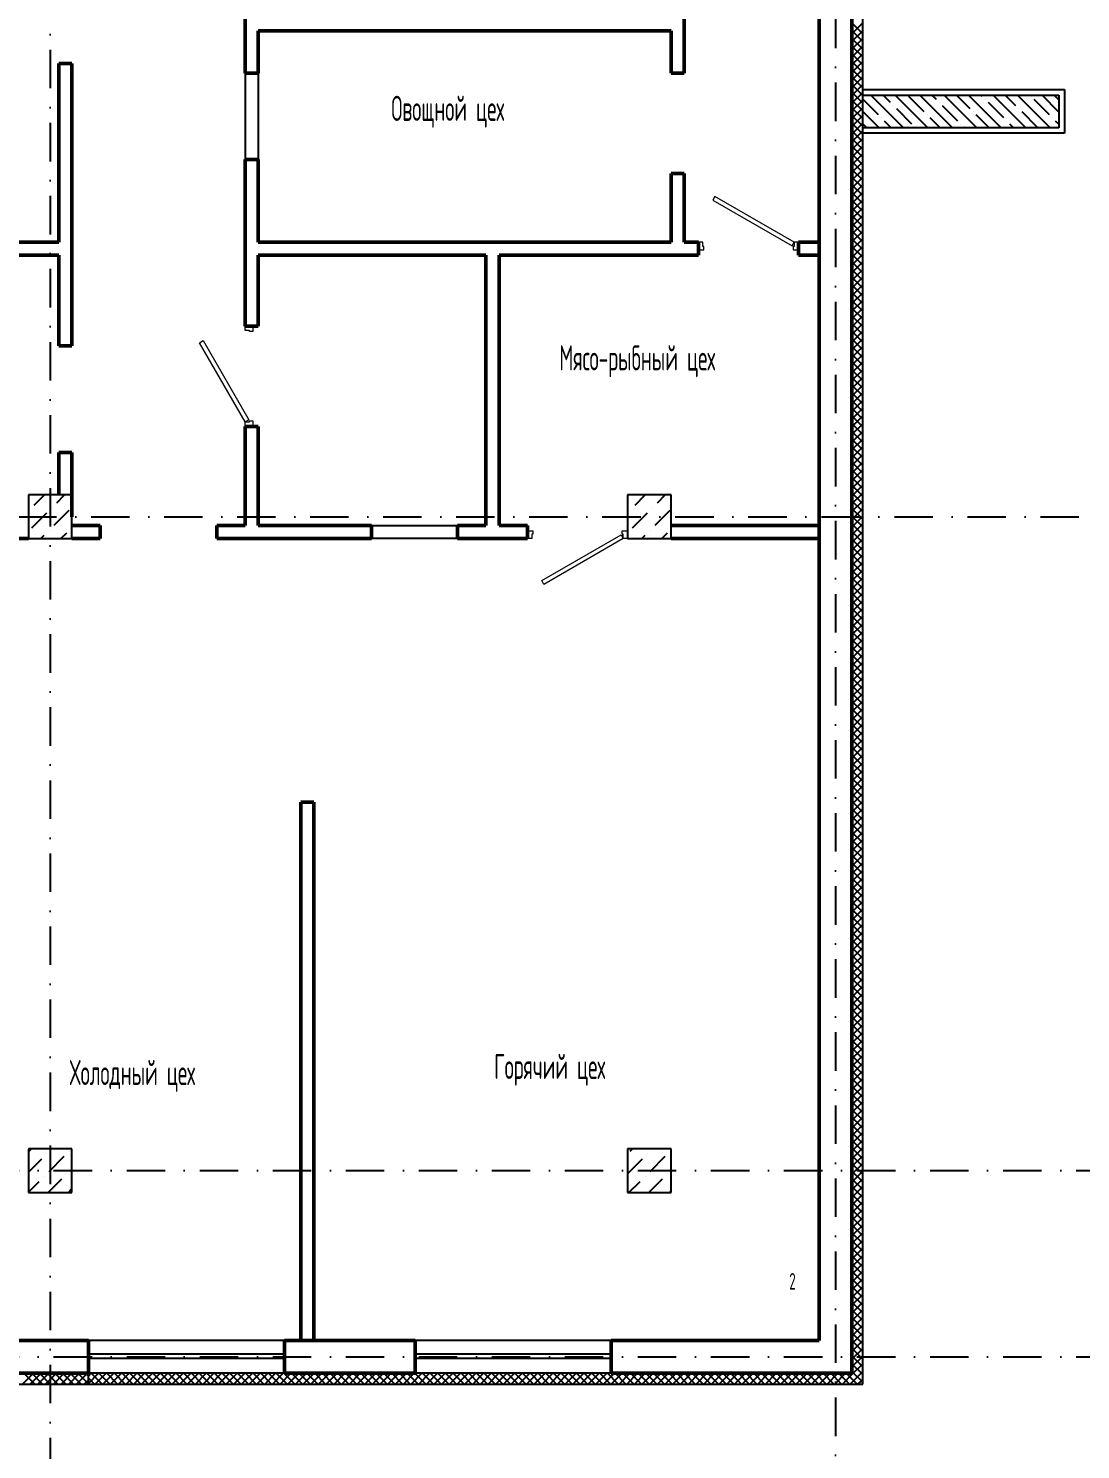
# Model space of a CAD drawing. Extents: x -1560602 to 321118, y -2308202 to -430103.
# Drawn here: x -1491295 to -1481636, y -2053713 to -2040672 of the extents above; entities that cross this region are included whole.
import ezdxf

# ---------------------------------------------------------------- set-up
doc = ezdxf.new("R2010")
doc.units = 0
doc.header["$MEASUREMENT"] = 0
doc.linetypes.add('Dot & Dashed', pattern=[670.277762, 352.777767, -176.388884, 0, -141.111112])
doc.linetypes.add('Штрихпунктирная', pattern=[0.670278, 0.352778, -0.176389, 0, -0.141111])
doc.layers.get('0').update_dxf_attribs({"color": 255, "linetype": 'CONTINUOUS'})
for name, color, linetype, lineweight in [('Двери', 4, 'CONTINUOUS', 15), ('монолитная стена', 2, 'CONTINUOUS', 25), ('стены', 5, 'CONTINUOUS', 50)]:
    doc.layers.add(name, color=color, linetype=linetype, lineweight=lineweight)
for name, color, linetype in [('Колонна', 7, 'CONTINUOUS'), ('колонна нижнего ряда', 1, 'CONTINUOUS'), ('Оси', 253, 'Dot & Dashed'), ('отделка', 240, 'CONTINUOUS'), ('Текст', 7, 'CONTINUOUS'), ('Утеплитель', 6, 'CONTINUOUS')]:
    doc.layers.add(name, color=color, linetype=linetype)
doc.styles.get("Standard").update_dxf_attribs({"font": 'spds.shx', "width": 0.7, "height": 250})

msp = doc.modelspace()

# ---------------------------------------------------------------- linework, layer by layer
at = {"color": 0, "ltscale": 100}
for p, q in [((-1483634.7, -2041233.8), (-1481784.7, -2041233.8)), ((-1481784.7, -2041233.8), (-1481784.7, -2041633.8)), ((-1481784.7, -2041633.8), (-1483634.7, -2041633.8))]:
    msp.add_line(p, q, dxfattribs=at)
at = {"layer": 'Двери', "color": 0, "linetype": 'Continuous'}
for p, q in [((-1484992.2, -2042213.4), (-1485012.2, -2042248.1)), ((-1485012.2, -2042248.1), (-1484284.7, -2042668.1)), ((-1484264.7, -2042633.4), (-1484992.2, -2042213.4)), ((-1485104.7, -2042633.4), (-1485144.7, -2042633.4)), ((-1485104.7, -2042673.4), (-1485104.7, -2042633.4)), ((-1485094.7, -2042673.4), (-1485104.7, -2042673.4)), ((-1485094.7, -2042703.4), (-1485094.7, -2042673.4)), ((-1484284.7, -2042668.1), (-1484264.7, -2042633.4)), ((-1484264.7, -2042673.4), (-1484274.7, -2042673.4)), ((-1484274.7, -2042673.4), (-1484274.7, -2042703.4)), ((-1484224.7, -2042633.4), (-1484264.7, -2042633.4)), ((-1484264.7, -2042633.4), (-1484264.7, -2042673.4)), ((-1485144.7, -2042703.4), (-1485094.7, -2042703.4)), ((-1484274.7, -2042703.4), (-1484224.7, -2042703.4)), ((-1489304.7, -2043443.4), (-1489304.7, -2043403.4)), ((-1489264.7, -2043443.4), (-1489304.7, -2043443.4)), ((-1489264.7, -2043453.4), (-1489264.7, -2043443.4)), ((-1489234.7, -2043453.4), (-1489264.7, -2043453.4)), ((-1489234.7, -2043403.4), (-1489234.7, -2043453.4)), ((-1489724.7, -2043556), (-1489690.1, -2043536)), ((-1489304.7, -2044283.4), (-1489724.7, -2043556)), ((-1489690.1, -2043536), (-1489270.1, -2044263.4)), ((-1489270.1, -2044263.4), (-1489304.7, -2044283.4)), ((-1489304.7, -2044323.4), (-1489304.7, -2044283.4)), ((-1489304.7, -2044283.4), (-1489264.7, -2044283.4)), ((-1489264.7, -2044283.4), (-1489264.7, -2044273.4)), ((-1489264.7, -2044273.4), (-1489234.7, -2044273.4)), ((-1489234.7, -2044273.4), (-1489234.7, -2044323.4)), ((-1486714.7, -2045283.4), (-1486664.7, -2045283.4)), ((-1486664.7, -2045283.4), (-1486664.7, -2045313.4)), ((-1485844.7, -2045313.4), (-1485844.7, -2045283.4)), ((-1485844.7, -2045283.4), (-1485794.7, -2045283.4)), ((-1486674.7, -2045353.4), (-1486714.7, -2045353.4)), ((-1486664.7, -2045313.4), (-1486674.7, -2045313.4)), ((-1486674.7, -2045313.4), (-1486674.7, -2045353.4)), ((-1486582.2, -2045738.8), (-1485854.7, -2045318.8)), ((-1485834.7, -2045353.4), (-1486562.2, -2045773.4)), ((-1485854.7, -2045318.8), (-1485834.7, -2045353.4)), ((-1485834.7, -2045313.4), (-1485844.7, -2045313.4)), ((-1485834.7, -2045353.4), (-1485834.7, -2045313.4)), ((-1485794.7, -2045353.4), (-1485834.7, -2045353.4)), ((-1486562.2, -2045773.4), (-1486582.2, -2045738.8))]:
    msp.add_line(p, q, dxfattribs=at)
at = {"layer": 'Колонна', "color": 0, "ltscale": 100}
for p, q in [((-1490894.7, -2044953.4), (-1491294.7, -2044953.4)), ((-1491294.7, -2044953.4), (-1491294.7, -2045353.4)), ((-1490894.7, -2045353.4), (-1490894.7, -2044953.4)), ((-1485394.7, -2044953.4), (-1485794.7, -2044953.4)), ((-1485794.7, -2044953.4), (-1485794.7, -2045353.4)), ((-1485394.7, -2045353.4), (-1485394.7, -2044953.4)), ((-1491294.7, -2045353.4), (-1490894.7, -2045353.4)), ((-1485794.7, -2045353.4), (-1485394.7, -2045353.4)), ((-1490894.7, -2050953.4), (-1491294.7, -2050953.4)), ((-1491294.7, -2050953.4), (-1491294.7, -2051353.4)), ((-1491287.7, -2050976.1), (-1491265, -2050953.4)), ((-1491126.8, -2050999.1), (-1491126.8, -2050999.1)), ((-1491103.8, -2051160), (-1490965.9, -2051022.1)), ((-1490920, -2050976.1), (-1490920, -2050976.1)), ((-1490894.7, -2051353.4), (-1490894.7, -2050953.4)), ((-1485394.7, -2050953.4), (-1485794.7, -2050953.4)), ((-1485794.7, -2050953.4), (-1485794.7, -2051353.4)), ((-1485772.2, -2050976.1), (-1485749.6, -2050953.4)), ((-1485611.4, -2050999.1), (-1485611.4, -2050999.1)), ((-1485588.4, -2051160), (-1485450.5, -2051022.1)), ((-1485404.5, -2050976.1), (-1485404.5, -2050976.1)), ((-1485394.7, -2051353.4), (-1485394.7, -2050953.4)), ((-1491294.7, -2051167), (-1491172.8, -2051045)), ((-1490897, -2051137), (-1490894.7, -2051134.7)), ((-1485794.7, -2051182.5), (-1485657.3, -2051045)), ((-1491294.7, -2051350.9), (-1491195.7, -2051251.9)), ((-1491149.8, -2051205.9), (-1491149.8, -2051205.9)), ((-1491113.5, -2051353.4), (-1490988.9, -2051228.9)), ((-1490943, -2051182.9), (-1490943, -2051182.9)), ((-1485781.9, -2051353.4), (-1485680.3, -2051251.9)), ((-1485634.3, -2051205.9), (-1485634.3, -2051205.9)), ((-1485598, -2051353.4), (-1485473.5, -2051228.9)), ((-1485427.5, -2051182.9), (-1485427.5, -2051182.9)), ((-1491294.7, -2051353.4), (-1490894.7, -2051353.4)), ((-1490920, -2051343.8), (-1490894.7, -2051318.6)), ((-1485794.7, -2051353.4), (-1485394.7, -2051353.4)), ((-1485404.5, -2051343.8), (-1485394.7, -2051334))]:
    msp.add_line(p, q, dxfattribs=at)
at = {"layer": 'колонна нижнего ряда', "color": 0, "ltscale": 100}
for p, q in [((-1491241.7, -2045047), (-1491148.1, -2044953.4)), ((-1491034.9, -2045024), (-1490964.3, -2044953.4)), ((-1485726.3, -2045047), (-1485632.7, -2044953.4)), ((-1485519.4, -2045024), (-1485448.9, -2044953.4)), ((-1491287.7, -2045093), (-1491287.7, -2045093)), ((-1491264.7, -2045253.8), (-1491126.8, -2045116)), ((-1491080.8, -2045070), (-1491080.8, -2045070)), ((-1491057.9, -2045230.9), (-1490920, -2045093)), ((-1485772.2, -2045093), (-1485772.2, -2045093)), ((-1485749.3, -2045253.8), (-1485611.4, -2045116)), ((-1485565.4, -2045070), (-1485565.4, -2045070)), ((-1485542.4, -2045230.9), (-1485404.5, -2045093)), ((-1491103.8, -2045276.8), (-1491103.8, -2045276.8)), ((-1490996.6, -2045353.4), (-1490943, -2045299.8)), ((-1490897, -2045253.8), (-1490897, -2045253.8)), ((-1485588.4, -2045276.8), (-1485588.4, -2045276.8)), ((-1485481.2, -2045353.4), (-1485427.5, -2045299.8)), ((-1491180.4, -2045353.4), (-1491149.8, -2045322.8)), ((-1485665, -2045353.4), (-1485634.3, -2045322.8))]:
    msp.add_line(p, q, dxfattribs=at)
at = {"layer": 'монолитная стена', "color": 0, "ltscale": 100}
for p, q in [((-1483634.7, -2041283.8), (-1481834.7, -2041283.8)), ((-1481834.7, -2041283.8), (-1481834.7, -2041583.8)), ((-1481834.7, -2041583.8), (-1483634.7, -2041583.8))]:
    msp.add_line(p, q, dxfattribs=at)
at = {"layer": 'монолитная стена', "color": 0, "lineweight": -3, "ltscale": 100}
for p, q in [((-1483492.8, -2041465.2), (-1483633.1, -2041324.9)), ((-1483262, -2041583.8), (-1483562, -2041283.8)), ((-1483380.5, -2041353), (-1483449.7, -2041283.8)), ((-1483352.5, -2041381.1), (-1483352.5, -2041381.1)), ((-1483037.5, -2041583.8), (-1483337.5, -2041283.8)), ((-1483071.8, -2041437.2), (-1483212.1, -2041296.9)), ((-1482812.9, -2041583.8), (-1483112.9, -2041283.8)), ((-1482959.6, -2041324.9), (-1483000.7, -2041283.8)), ((-1482931.5, -2041353), (-1482931.5, -2041353)), ((-1482763.1, -2041521.4), (-1482903.4, -2041381.1)), ((-1482588.4, -2041583.8), (-1482888.4, -2041283.8)), ((-1482650.9, -2041409.1), (-1482776.2, -2041283.8)), ((-1482363.9, -2041583.8), (-1482663.9, -2041283.8)), ((-1482538.6, -2041296.9), (-1482551.7, -2041283.8)), ((-1482510.6, -2041324.9), (-1482510.6, -2041324.9)), ((-1482342.2, -2041493.3), (-1482482.5, -2041353)), ((-1482139.4, -2041583.8), (-1482439.4, -2041283.8)), ((-1482229.9, -2041381.1), (-1482327.2, -2041283.8)), ((-1481914.9, -2041583.8), (-1482214.9, -2041283.8)), ((-1482089.6, -2041296.9), (-1482089.6, -2041296.9)), ((-1481921.2, -2041465.2), (-1482061.5, -2041324.9)), ((-1481834.7, -2041439.5), (-1481990.4, -2041283.8)), ((-1481834.7, -2041327.2), (-1481878.2, -2041283.8)), ((-1483486.5, -2041583.8), (-1483634.7, -2041435.5)), ((-1483464.7, -2041493.3), (-1483464.7, -2041493.3)), ((-1483184.1, -2041549.4), (-1483324.4, -2041409.1)), ((-1483043.8, -2041465.2), (-1483043.8, -2041465.2)), ((-1482925.2, -2041583.8), (-1483015.7, -2041493.3)), ((-1482622.8, -2041437.2), (-1482622.8, -2041437.2)), ((-1482476.2, -2041583.8), (-1482594.7, -2041465.2)), ((-1482201.9, -2041409.1), (-1482201.9, -2041409.1)), ((-1482033.5, -2041577.5), (-1482173.8, -2041437.2)), ((-1481893.2, -2041493.3), (-1481893.2, -2041493.3)), ((-1483605, -2041577.5), (-1483634.7, -2041547.8)), ((-1483374.2, -2041583.8), (-1483436.6, -2041521.4)), ((-1483156, -2041577.5), (-1483156, -2041577.5)), ((-1482735.1, -2041549.4), (-1482735.1, -2041549.4)), ((-1482700.7, -2041583.8), (-1482707, -2041577.5)), ((-1482314.1, -2041521.4), (-1482314.1, -2041521.4)), ((-1482251.7, -2041583.8), (-1482286, -2041549.4)), ((-1481834.7, -2041551.7), (-1481865.1, -2041521.4))]:
    msp.add_line(p, q, dxfattribs=at)
at = {"layer": 'Оси', "color": 0, "linetype": 'Штрихпунктирная', "lineweight": -3, "ltscale": 1000}
for p, q in [((-1483884.7, -2030443.4), (-1483884.7, -2057488.4)), ((-1491094.7, -2032153.4), (-1491094.7, -2057618.4)), ((-1498764.3, -2045153.4), (-1479259.7, -2045153.4)), ((-1556760.1, -2051153.4), (-1479259.7, -2051153.4)), ((-1556760.1, -2052863.4), (-1479259.7, -2052863.4))]:
    msp.add_line(p, q, dxfattribs=at)
at = {"layer": 'отделка', "color": 0, "ltscale": 100}
for p, q in [((-1488944.7, -2052713.4), (-1490744.7, -2052713.4)), ((-1485944.7, -2052713.4), (-1487744.7, -2052713.4)), ((-1488944.7, -2052837.5), (-1490744.7, -2052837.5)), ((-1485944.7, -2052837.5), (-1487744.7, -2052837.5)), ((-1488944.7, -2052877.5), (-1490744.7, -2052877.5)), ((-1485944.7, -2052877.5), (-1487744.7, -2052877.5)), ((-1488944.7, -2053013.4), (-1490744.7, -2053013.4)), ((-1485944.7, -2053013.4), (-1487744.7, -2053013.4))]:
    msp.add_line(p, q, dxfattribs=at)
at = {"layer": 'стены', "color": 0, "ltscale": 100}
for p, q in [((-1483734.7, -2053013.4), (-1483734.7, -2036403.4)), ((-1484034.7, -2036663.4), (-1484034.7, -2042753.4)), ((-1489304.7, -2038823.4), (-1489304.7, -2041083.4)), ((-1485274.7, -2040573.4), (-1485274.7, -2041083.4)), ((-1485394.7, -2040693.4), (-1489184.7, -2040693.4)), ((-1489184.7, -2040693.4), (-1489184.7, -2041083.4)), ((-1485394.7, -2041083.4), (-1485394.7, -2040693.4)), ((-1491014.7, -2040993.4), (-1491014.7, -2042633.4)), ((-1490894.7, -2040993.4), (-1491014.7, -2040993.4)), ((-1490894.7, -2043583.4), (-1490894.7, -2040993.4)), ((-1489304.7, -2041083.4), (-1489184.7, -2041083.4)), ((-1485394.7, -2041083.4), (-1485274.7, -2041083.4)), ((-1489304.7, -2041873.4), (-1489304.7, -2043403.4)), ((-1489184.7, -2041873.4), (-1489304.7, -2041873.4)), ((-1489184.7, -2042633.4), (-1489184.7, -2041873.4)), ((-1485394.7, -2042003.4), (-1485274.7, -2042003.4)), ((-1485394.7, -2042003.4), (-1485394.7, -2042633.4)), ((-1485274.7, -2042003.4), (-1485274.7, -2042633.4)), ((-1491014.7, -2042633.4), (-1491534.7, -2042633.4)), ((-1489184.7, -2042633.4), (-1485394.7, -2042633.4)), ((-1485144.7, -2042633.4), (-1485274.7, -2042633.4)), ((-1485274.7, -2042633.4), (-1485144.7, -2042633.4)), ((-1485144.7, -2042633.4), (-1485144.7, -2042753.4)), ((-1484034.7, -2042633.4), (-1484224.7, -2042633.4)), ((-1484224.7, -2042753.4), (-1484224.7, -2042633.4)), ((-1491534.7, -2042753.4), (-1491014.7, -2042753.4)), ((-1491014.7, -2042753.4), (-1491014.7, -2043583.4)), ((-1489184.7, -2042753.4), (-1487094.7, -2042753.4)), ((-1489184.7, -2043403.4), (-1489184.7, -2042753.4)), ((-1487094.7, -2042753.4), (-1487094.7, -2045233.4)), ((-1486974.7, -2042753.4), (-1485144.7, -2042753.4)), ((-1486974.7, -2045233.4), (-1486974.7, -2042753.4)), ((-1484034.7, -2042753.4), (-1484224.7, -2042753.4)), ((-1484034.7, -2042753.4), (-1484034.7, -2045353.4)), ((-1489304.7, -2043403.4), (-1489184.7, -2043403.4)), ((-1490894.7, -2043583.4), (-1491014.7, -2043583.4)), ((-1489304.7, -2044323.4), (-1489304.7, -2045233.4)), ((-1489184.7, -2044323.4), (-1489304.7, -2044323.4)), ((-1489184.7, -2045233.4), (-1489184.7, -2044323.4)), ((-1491014.7, -2044563.4), (-1491014.7, -2044953.4)), ((-1490894.7, -2045153.4), (-1490894.7, -2044563.4)), ((-1490634.7, -2045233.4), (-1490894.7, -2045233.4)), ((-1489304.7, -2045233.4), (-1489564.7, -2045233.4)), ((-1488144.7, -2045233.4), (-1489184.7, -2045233.4)), ((-1488144.7, -2045233.4), (-1488144.7, -2045353.4)), ((-1487354.7, -2045233.4), (-1487354.7, -2045353.4)), ((-1487094.7, -2045233.4), (-1487354.7, -2045233.4)), ((-1486714.7, -2045233.4), (-1486974.7, -2045233.4)), ((-1486714.7, -2045353.4), (-1486714.7, -2045233.4)), ((-1484034.7, -2045233.4), (-1485394.7, -2045233.4)), ((-1491554.7, -2045353.4), (-1491294.7, -2045353.4)), ((-1490894.7, -2045353.4), (-1490634.7, -2045353.4)), ((-1489564.7, -2045353.4), (-1488144.7, -2045353.4)), ((-1487354.7, -2045353.4), (-1486714.7, -2045353.4)), ((-1485394.7, -2045353.4), (-1484034.7, -2045353.4)), ((-1484034.7, -2045353.4), (-1484034.7, -2052713.4)), ((-1488674.7, -2047773.4), (-1488794.7, -2047773.4)), ((-1488794.7, -2047773.4), (-1488794.7, -2052713.4)), ((-1488674.7, -2052713.4), (-1488674.7, -2047773.4)), ((-1490744.7, -2052713.4), (-1492644.7, -2052713.4)), ((-1490744.7, -2052713.4), (-1490744.7, -2053013.4)), ((-1487744.7, -2052713.4), (-1488944.7, -2052713.4)), ((-1488944.7, -2052713.4), (-1488944.7, -2053013.4)), ((-1487744.7, -2052713.4), (-1487744.7, -2053013.4)), ((-1484034.7, -2052713.4), (-1485944.7, -2052713.4)), ((-1485944.7, -2052713.4), (-1485944.7, -2053013.4)), ((-1492844.7, -2053013.4), (-1490744.7, -2053013.4)), ((-1488944.7, -2053013.4), (-1487744.7, -2053013.4)), ((-1485944.7, -2053013.4), (-1483734.7, -2053013.4))]:
    msp.add_line(p, q, dxfattribs=at)
at = {"layer": 'стены', "color": 0, "lineweight": -3, "ltscale": 100}
for p, q in [((-1489304.7, -2041083.4), (-1489304.7, -2041873.4)), ((-1489184.7, -2041083.4), (-1489184.7, -2041873.4)), ((-1488144.7, -2045233.4), (-1487354.7, -2045233.4)), ((-1487354.7, -2045353.4), (-1488144.7, -2045353.4))]:
    msp.add_line(p, q, dxfattribs=at)
at = {"layer": 'стены', "color": 0, "linetype": 'Continuous', "ltscale": 100}
for p, q in [((-1490894.7, -2044563.4), (-1491014.7, -2044563.4)), ((-1490634.7, -2045233.4), (-1490634.7, -2045353.4)), ((-1489564.7, -2045233.4), (-1489564.7, -2045352.5))]:
    msp.add_line(p, q, dxfattribs=at)
at = {"layer": 'Утеплитель', "color": 0, "ltscale": 100}
for p, q in [((-1483634.7, -2053113.4), (-1483634.7, -2036403.4)), ((-1483634.7, -2040721.5), (-1483734.7, -2040621.5)), ((-1483734.7, -2040722), (-1483634.7, -2040622)), ((-1483634.7, -2040792.3), (-1483734.7, -2040692.3)), ((-1483734.7, -2040792.7), (-1483634.7, -2040692.7)), ((-1483634.7, -2040863), (-1483734.7, -2040763)), ((-1483734.7, -2040863.5), (-1483634.7, -2040763.5)), ((-1483634.7, -2040933.7), (-1483734.7, -2040833.7)), ((-1483734.7, -2040934.2), (-1483634.7, -2040834.2)), ((-1483634.7, -2041004.4), (-1483734.7, -2040904.4)), ((-1483734.7, -2041004.9), (-1483634.7, -2040904.9)), ((-1483634.7, -2041075.1), (-1483734.7, -2040975.1)), ((-1483734.7, -2041075.6), (-1483634.7, -2040975.6)), ((-1483634.7, -2041145.8), (-1483734.7, -2041045.8)), ((-1483734.7, -2041146.3), (-1483634.7, -2041046.3)), ((-1483634.7, -2041216.5), (-1483734.7, -2041116.5)), ((-1483734.7, -2041217), (-1483634.7, -2041117)), ((-1483634.7, -2041287.2), (-1483734.7, -2041187.2)), ((-1483734.7, -2041287.7), (-1483634.7, -2041187.7)), ((-1483634.7, -2041357.9), (-1483734.7, -2041257.9)), ((-1483734.7, -2041358.4), (-1483634.7, -2041258.4)), ((-1483634.7, -2041428.7), (-1483734.7, -2041328.7)), ((-1483734.7, -2041429.1), (-1483634.7, -2041329.1)), ((-1483634.7, -2041499.4), (-1483734.7, -2041399.4)), ((-1483734.7, -2041499.9), (-1483634.7, -2041399.9)), ((-1483634.7, -2041570.1), (-1483734.7, -2041470.1)), ((-1483734.7, -2041570.6), (-1483634.7, -2041470.6)), ((-1483634.7, -2041640.8), (-1483734.7, -2041540.8)), ((-1483734.7, -2041641.3), (-1483634.7, -2041541.3)), ((-1483634.7, -2041711.5), (-1483734.7, -2041611.5)), ((-1483734.7, -2041712), (-1483634.7, -2041612)), ((-1483634.7, -2041782.2), (-1483734.7, -2041682.2)), ((-1483734.7, -2041782.7), (-1483634.7, -2041682.7)), ((-1483634.7, -2041852.9), (-1483734.7, -2041752.9)), ((-1483734.7, -2041853.4), (-1483634.7, -2041753.4)), ((-1483634.7, -2041923.6), (-1483734.7, -2041823.6)), ((-1483734.7, -2041924.1), (-1483634.7, -2041824.1)), ((-1483634.7, -2041994.3), (-1483734.7, -2041894.3)), ((-1483734.7, -2041994.8), (-1483634.7, -2041894.8)), ((-1483634.7, -2042065), (-1483734.7, -2041965)), ((-1483734.7, -2042065.5), (-1483634.7, -2041965.5)), ((-1483634.7, -2042135.8), (-1483734.7, -2042035.8)), ((-1483734.7, -2042136.2), (-1483634.7, -2042036.2)), ((-1483634.7, -2042206.5), (-1483734.7, -2042106.5)), ((-1483734.7, -2042207), (-1483634.7, -2042107)), ((-1483634.7, -2042277.2), (-1483734.7, -2042177.2)), ((-1483734.7, -2042277.7), (-1483634.7, -2042177.7)), ((-1483634.7, -2042347.9), (-1483734.7, -2042247.9)), ((-1483734.7, -2042348.4), (-1483634.7, -2042248.4)), ((-1483634.7, -2042418.6), (-1483734.7, -2042318.6)), ((-1483734.7, -2042419.1), (-1483634.7, -2042319.1)), ((-1483634.7, -2042489.3), (-1483734.7, -2042389.3)), ((-1483734.7, -2042489.8), (-1483634.7, -2042389.8)), ((-1483634.7, -2042560), (-1483734.7, -2042460)), ((-1483734.7, -2042560.5), (-1483634.7, -2042460.5)), ((-1483634.7, -2042630.7), (-1483734.7, -2042530.7)), ((-1483734.7, -2042631.2), (-1483634.7, -2042531.2)), ((-1483634.7, -2042701.4), (-1483734.7, -2042601.4)), ((-1483734.7, -2042701.9), (-1483634.7, -2042601.9)), ((-1483634.7, -2042772.2), (-1483734.7, -2042672.2)), ((-1483734.7, -2042772.6), (-1483634.7, -2042672.6)), ((-1483634.7, -2042842.9), (-1483734.7, -2042742.9)), ((-1483734.7, -2042843.4), (-1483634.7, -2042743.4)), ((-1483634.7, -2042913.6), (-1483734.7, -2042813.6)), ((-1483734.7, -2042914.1), (-1483634.7, -2042814.1)), ((-1483634.7, -2042984.3), (-1483734.7, -2042884.3)), ((-1483734.7, -2042984.8), (-1483634.7, -2042884.8)), ((-1483634.7, -2043055), (-1483734.7, -2042955)), ((-1483734.7, -2043055.5), (-1483634.7, -2042955.5)), ((-1483634.7, -2043125.7), (-1483734.7, -2043025.7)), ((-1483734.7, -2043126.2), (-1483634.7, -2043026.2)), ((-1483634.7, -2043196.4), (-1483734.7, -2043096.4)), ((-1483734.7, -2043196.9), (-1483634.7, -2043096.9)), ((-1483634.7, -2043267.1), (-1483734.7, -2043167.1)), ((-1483734.7, -2043267.6), (-1483634.7, -2043167.6)), ((-1483634.7, -2043337.8), (-1483734.7, -2043237.8)), ((-1483734.7, -2043338.3), (-1483634.7, -2043238.3)), ((-1483634.7, -2043408.6), (-1483734.7, -2043308.6)), ((-1483734.7, -2043409), (-1483634.7, -2043309)), ((-1483634.7, -2043479.3), (-1483734.7, -2043379.3)), ((-1483734.7, -2043479.7), (-1483634.7, -2043379.7)), ((-1483634.7, -2043550), (-1483734.7, -2043450)), ((-1483734.7, -2043550.5), (-1483634.7, -2043450.5)), ((-1483634.7, -2043620.7), (-1483734.7, -2043520.7)), ((-1483734.7, -2043621.2), (-1483634.7, -2043521.2)), ((-1483634.7, -2043691.4), (-1483734.7, -2043591.4)), ((-1483734.7, -2043691.9), (-1483634.7, -2043591.9)), ((-1483634.7, -2043762.1), (-1483734.7, -2043662.1)), ((-1483734.7, -2043762.6), (-1483634.7, -2043662.6)), ((-1483634.7, -2043832.8), (-1483734.7, -2043732.8)), ((-1483734.7, -2043833.3), (-1483634.7, -2043733.3)), ((-1483634.7, -2043903.5), (-1483734.7, -2043803.5)), ((-1483734.7, -2043904), (-1483634.7, -2043804)), ((-1483634.7, -2043974.2), (-1483734.7, -2043874.2)), ((-1483734.7, -2043974.7), (-1483634.7, -2043874.7)), ((-1483634.7, -2044044.9), (-1483734.7, -2043944.9)), ((-1483734.7, -2044045.4), (-1483634.7, -2043945.4)), ((-1483634.7, -2044115.7), (-1483734.7, -2044015.7)), ((-1483734.7, -2044116.1), (-1483634.7, -2044016.1)), ((-1483634.7, -2044186.4), (-1483734.7, -2044086.4)), ((-1483734.7, -2044186.9), (-1483634.7, -2044086.9)), ((-1483634.7, -2044257.1), (-1483734.7, -2044157.1)), ((-1483734.7, -2044257.6), (-1483634.7, -2044157.6)), ((-1483634.7, -2044327.8), (-1483734.7, -2044227.8)), ((-1483734.7, -2044328.3), (-1483634.7, -2044228.3)), ((-1483634.7, -2044398.5), (-1483734.7, -2044298.5)), ((-1483734.7, -2044399), (-1483634.7, -2044299)), ((-1483634.7, -2044469.2), (-1483734.7, -2044369.2)), ((-1483734.7, -2044469.7), (-1483634.7, -2044369.7)), ((-1483634.7, -2044539.9), (-1483734.7, -2044439.9)), ((-1483734.7, -2044540.4), (-1483634.7, -2044440.4)), ((-1483634.7, -2044610.6), (-1483734.7, -2044510.6)), ((-1483734.7, -2044611.1), (-1483634.7, -2044511.1)), ((-1483634.7, -2044681.3), (-1483734.7, -2044581.3)), ((-1483734.7, -2044681.8), (-1483634.7, -2044581.8)), ((-1483634.7, -2044752.1), (-1483734.7, -2044652.1)), ((-1483734.7, -2044752.5), (-1483634.7, -2044652.5)), ((-1483634.7, -2044822.8), (-1483734.7, -2044722.8)), ((-1483734.7, -2044823.3), (-1483634.7, -2044723.3)), ((-1483634.7, -2044893.5), (-1483734.7, -2044793.5)), ((-1483734.7, -2044894), (-1483634.7, -2044794)), ((-1483634.7, -2044964.2), (-1483734.7, -2044864.2)), ((-1483734.7, -2044964.7), (-1483634.7, -2044864.7)), ((-1483634.7, -2045034.9), (-1483734.7, -2044934.9)), ((-1483734.7, -2045035.4), (-1483634.7, -2044935.4)), ((-1483634.7, -2045105.6), (-1483734.7, -2045005.6)), ((-1483734.7, -2045106.1), (-1483634.7, -2045006.1)), ((-1483634.7, -2045176.3), (-1483734.7, -2045076.3)), ((-1483734.7, -2045176.8), (-1483634.7, -2045076.8)), ((-1483634.7, -2045247), (-1483734.7, -2045147)), ((-1483734.7, -2045247.5), (-1483634.7, -2045147.5)), ((-1483634.7, -2045317.7), (-1483734.7, -2045217.7)), ((-1483734.7, -2045318.2), (-1483634.7, -2045218.2)), ((-1483634.7, -2045388.5), (-1483734.7, -2045288.5)), ((-1483734.7, -2045388.9), (-1483634.7, -2045288.9)), ((-1483634.7, -2045459.2), (-1483734.7, -2045359.2)), ((-1483734.7, -2045459.6), (-1483634.7, -2045359.6)), ((-1483634.7, -2045529.9), (-1483734.7, -2045429.9)), ((-1483734.7, -2045530.4), (-1483634.7, -2045430.4)), ((-1483634.7, -2045600.6), (-1483734.7, -2045500.6)), ((-1483734.7, -2045601.1), (-1483634.7, -2045501.1)), ((-1483634.7, -2045671.3), (-1483734.7, -2045571.3)), ((-1483734.7, -2045671.8), (-1483634.7, -2045571.8)), ((-1483634.7, -2045742), (-1483734.7, -2045642)), ((-1483734.7, -2045742.5), (-1483634.7, -2045642.5)), ((-1483634.7, -2045812.7), (-1483734.7, -2045712.7)), ((-1483734.7, -2045813.2), (-1483634.7, -2045713.2)), ((-1483634.7, -2045883.4), (-1483734.7, -2045783.4)), ((-1483734.7, -2045883.9), (-1483634.7, -2045783.9)), ((-1483634.7, -2045954.1), (-1483734.7, -2045854.1)), ((-1483734.7, -2045954.6), (-1483634.7, -2045854.6)), ((-1483634.7, -2046024.8), (-1483734.7, -2045924.8)), ((-1483734.7, -2046025.3), (-1483634.7, -2045925.3)), ((-1483634.7, -2046095.6), (-1483734.7, -2045995.6)), ((-1483734.7, -2046096), (-1483634.7, -2045996)), ((-1483634.7, -2046166.3), (-1483734.7, -2046066.3)), ((-1483734.7, -2046166.8), (-1483634.7, -2046066.8)), ((-1483634.7, -2046237), (-1483734.7, -2046137)), ((-1483734.7, -2046237.5), (-1483634.7, -2046137.5)), ((-1483634.7, -2046307.7), (-1483734.7, -2046207.7)), ((-1483734.7, -2046308.2), (-1483634.7, -2046208.2)), ((-1483634.7, -2046378.4), (-1483734.7, -2046278.4)), ((-1483734.7, -2046378.9), (-1483634.7, -2046278.9)), ((-1483634.7, -2046449.1), (-1483734.7, -2046349.1)), ((-1483734.7, -2046449.6), (-1483634.7, -2046349.6)), ((-1483634.7, -2046519.8), (-1483734.7, -2046419.8)), ((-1483734.7, -2046520.3), (-1483634.7, -2046420.3)), ((-1483634.7, -2046590.5), (-1483734.7, -2046490.5)), ((-1483734.7, -2046591), (-1483634.7, -2046491)), ((-1483634.7, -2046661.2), (-1483734.7, -2046561.2)), ((-1483734.7, -2046661.7), (-1483634.7, -2046561.7)), ((-1483634.7, -2046732), (-1483734.7, -2046632)), ((-1483734.7, -2046732.4), (-1483634.7, -2046632.4)), ((-1483634.7, -2046802.7), (-1483734.7, -2046702.7)), ((-1483734.7, -2046803.2), (-1483634.7, -2046703.2)), ((-1483634.7, -2046873.4), (-1483734.7, -2046773.4)), ((-1483734.7, -2046873.9), (-1483634.7, -2046773.9)), ((-1483634.7, -2046944.1), (-1483734.7, -2046844.1)), ((-1483734.7, -2046944.6), (-1483634.7, -2046844.6)), ((-1483634.7, -2047014.8), (-1483734.7, -2046914.8)), ((-1483734.7, -2047015.3), (-1483634.7, -2046915.3)), ((-1483634.7, -2047085.5), (-1483734.7, -2046985.5)), ((-1483734.7, -2047086), (-1483634.7, -2046986)), ((-1483634.7, -2047156.2), (-1483734.7, -2047056.2)), ((-1483734.7, -2047156.7), (-1483634.7, -2047056.7)), ((-1483634.7, -2047226.9), (-1483734.7, -2047126.9)), ((-1483734.7, -2047227.4), (-1483634.7, -2047127.4)), ((-1483634.7, -2047297.6), (-1483734.7, -2047197.6)), ((-1483734.7, -2047298.1), (-1483634.7, -2047198.1)), ((-1483634.7, -2047368.4), (-1483734.7, -2047268.4)), ((-1483734.7, -2047368.8), (-1483634.7, -2047268.8)), ((-1483634.7, -2047439.1), (-1483734.7, -2047339.1)), ((-1483734.7, -2047439.5), (-1483634.7, -2047339.5)), ((-1483634.7, -2047509.8), (-1483734.7, -2047409.8)), ((-1483734.7, -2047510.3), (-1483634.7, -2047410.3)), ((-1483634.7, -2047580.5), (-1483734.7, -2047480.5)), ((-1483734.7, -2047581), (-1483634.7, -2047481)), ((-1483634.7, -2047651.2), (-1483734.7, -2047551.2)), ((-1483734.7, -2047651.7), (-1483634.7, -2047551.7)), ((-1483634.7, -2047721.9), (-1483734.7, -2047621.9)), ((-1483734.7, -2047722.4), (-1483634.7, -2047622.4)), ((-1483634.7, -2047792.6), (-1483734.7, -2047692.6)), ((-1483734.7, -2047793.1), (-1483634.7, -2047693.1)), ((-1483634.7, -2047863.3), (-1483734.7, -2047763.3)), ((-1483734.7, -2047863.8), (-1483634.7, -2047763.8)), ((-1483634.7, -2047934), (-1483734.7, -2047834)), ((-1483734.7, -2047934.5), (-1483634.7, -2047834.5)), ((-1483634.7, -2048004.7), (-1483734.7, -2047904.7)), ((-1483734.7, -2048005.2), (-1483634.7, -2047905.2)), ((-1483634.7, -2048075.5), (-1483734.7, -2047975.5)), ((-1483734.7, -2048075.9), (-1483634.7, -2047975.9)), ((-1483634.7, -2048146.2), (-1483734.7, -2048046.2)), ((-1483734.7, -2048146.7), (-1483634.7, -2048046.7)), ((-1483634.7, -2048216.9), (-1483734.7, -2048116.9)), ((-1483734.7, -2048217.4), (-1483634.7, -2048117.4)), ((-1483634.7, -2048287.6), (-1483734.7, -2048187.6)), ((-1483734.7, -2048288.1), (-1483634.7, -2048188.1)), ((-1483634.7, -2048358.3), (-1483734.7, -2048258.3)), ((-1483734.7, -2048358.8), (-1483634.7, -2048258.8)), ((-1483634.7, -2048429), (-1483734.7, -2048329)), ((-1483734.7, -2048429.5), (-1483634.7, -2048329.5)), ((-1483634.7, -2048499.7), (-1483734.7, -2048399.7)), ((-1483734.7, -2048500.2), (-1483634.7, -2048400.2)), ((-1483634.7, -2048570.4), (-1483734.7, -2048470.4)), ((-1483734.7, -2048570.9), (-1483634.7, -2048470.9)), ((-1483634.7, -2048641.1), (-1483734.7, -2048541.1)), ((-1483734.7, -2048641.6), (-1483634.7, -2048541.6)), ((-1483634.7, -2048711.9), (-1483734.7, -2048611.9)), ((-1483734.7, -2048712.3), (-1483634.7, -2048612.3)), ((-1483634.7, -2048782.6), (-1483734.7, -2048682.6)), ((-1483734.7, -2048783.1), (-1483634.7, -2048683.1)), ((-1483634.7, -2048853.3), (-1483734.7, -2048753.3)), ((-1483734.7, -2048853.8), (-1483634.7, -2048753.8)), ((-1483634.7, -2048924), (-1483734.7, -2048824)), ((-1483734.7, -2048924.5), (-1483634.7, -2048824.5)), ((-1483634.7, -2048994.7), (-1483734.7, -2048894.7)), ((-1483734.7, -2048995.2), (-1483634.7, -2048895.2)), ((-1483634.7, -2049065.4), (-1483734.7, -2048965.4)), ((-1483734.7, -2049065.9), (-1483634.7, -2048965.9)), ((-1483634.7, -2049136.1), (-1483734.7, -2049036.1)), ((-1483734.7, -2049136.6), (-1483634.7, -2049036.6)), ((-1483634.7, -2049206.8), (-1483734.7, -2049106.8)), ((-1483734.7, -2049207.3), (-1483634.7, -2049107.3)), ((-1483634.7, -2049277.5), (-1483734.7, -2049177.5)), ((-1483734.7, -2049278), (-1483634.7, -2049178)), ((-1483634.7, -2049348.2), (-1483734.7, -2049248.2)), ((-1483734.7, -2049348.7), (-1483634.7, -2049248.7)), ((-1483634.7, -2049419), (-1483734.7, -2049319)), ((-1483734.7, -2049419.4), (-1483634.7, -2049319.4)), ((-1483634.7, -2049489.7), (-1483734.7, -2049389.7)), ((-1483734.7, -2049490.2), (-1483634.7, -2049390.2)), ((-1483634.7, -2049560.4), (-1483734.7, -2049460.4)), ((-1483734.7, -2049560.9), (-1483634.7, -2049460.9)), ((-1483634.7, -2049631.1), (-1483734.7, -2049531.1)), ((-1483734.7, -2049631.6), (-1483634.7, -2049531.6)), ((-1483634.7, -2049701.8), (-1483734.7, -2049601.8)), ((-1483734.7, -2049702.3), (-1483634.7, -2049602.3)), ((-1483634.7, -2049772.5), (-1483734.7, -2049672.5)), ((-1483734.7, -2049773), (-1483634.7, -2049673)), ((-1483634.7, -2049843.2), (-1483734.7, -2049743.2)), ((-1483734.7, -2049843.7), (-1483634.7, -2049743.7)), ((-1483634.7, -2049913.9), (-1483734.7, -2049813.9)), ((-1483734.7, -2049914.4), (-1483634.7, -2049814.4)), ((-1483634.7, -2049984.6), (-1483734.7, -2049884.6)), ((-1483734.7, -2049985.1), (-1483634.7, -2049885.1)), ((-1483634.7, -2050055.4), (-1483734.7, -2049955.4)), ((-1483734.7, -2050055.8), (-1483634.7, -2049955.8)), ((-1483634.7, -2050126.1), (-1483734.7, -2050026.1)), ((-1483734.7, -2050126.6), (-1483634.7, -2050026.6)), ((-1483634.7, -2050196.8), (-1483734.7, -2050096.8)), ((-1483734.7, -2050197.3), (-1483634.7, -2050097.3)), ((-1483634.7, -2050267.5), (-1483734.7, -2050167.5)), ((-1483734.7, -2050268), (-1483634.7, -2050168)), ((-1483634.7, -2050338.2), (-1483734.7, -2050238.2)), ((-1483734.7, -2050338.7), (-1483634.7, -2050238.7)), ((-1483634.7, -2050408.9), (-1483734.7, -2050308.9)), ((-1483734.7, -2050409.4), (-1483634.7, -2050309.4)), ((-1483634.7, -2050479.6), (-1483734.7, -2050379.6)), ((-1483734.7, -2050480.1), (-1483634.7, -2050380.1)), ((-1483634.7, -2050550.3), (-1483734.7, -2050450.3)), ((-1483734.7, -2050550.8), (-1483634.7, -2050450.8)), ((-1483634.7, -2050621), (-1483734.7, -2050521)), ((-1483734.7, -2050621.5), (-1483634.7, -2050521.5)), ((-1483634.7, -2050691.8), (-1483734.7, -2050591.8)), ((-1483734.7, -2050692.2), (-1483634.7, -2050592.2)), ((-1483634.7, -2050762.5), (-1483734.7, -2050662.5)), ((-1483734.7, -2050762.9), (-1483634.7, -2050662.9)), ((-1483634.7, -2050833.2), (-1483734.7, -2050733.2)), ((-1483734.7, -2050833.7), (-1483634.7, -2050733.7)), ((-1483634.7, -2050903.9), (-1483734.7, -2050803.9)), ((-1483734.7, -2050904.4), (-1483634.7, -2050804.4)), ((-1483634.7, -2050974.6), (-1483734.7, -2050874.6)), ((-1483734.7, -2050975.1), (-1483634.7, -2050875.1)), ((-1483634.7, -2051045.3), (-1483734.7, -2050945.3)), ((-1483734.7, -2051045.8), (-1483634.7, -2050945.8)), ((-1483634.7, -2051116), (-1483734.7, -2051016)), ((-1483734.7, -2051116.5), (-1483634.7, -2051016.5)), ((-1483634.7, -2051186.7), (-1483734.7, -2051086.7)), ((-1483734.7, -2051187.2), (-1483634.7, -2051087.2)), ((-1483634.7, -2051257.4), (-1483734.7, -2051157.4)), ((-1483734.7, -2051257.9), (-1483634.7, -2051157.9)), ((-1483634.7, -2051328.1), (-1483734.7, -2051228.1)), ((-1483734.7, -2051328.6), (-1483634.7, -2051228.6)), ((-1483634.7, -2051398.9), (-1483734.7, -2051298.9)), ((-1483734.7, -2051399.3), (-1483634.7, -2051299.3)), ((-1483634.7, -2051469.6), (-1483734.7, -2051369.6)), ((-1483734.7, -2051470.1), (-1483634.7, -2051370.1)), ((-1483634.7, -2051540.3), (-1483734.7, -2051440.3)), ((-1483734.7, -2051540.8), (-1483634.7, -2051440.8)), ((-1483634.7, -2051611), (-1483734.7, -2051511)), ((-1483734.7, -2051611.5), (-1483634.7, -2051511.5)), ((-1483634.7, -2051681.7), (-1483734.7, -2051581.7)), ((-1483734.7, -2051682.2), (-1483634.7, -2051582.2)), ((-1483634.7, -2051752.4), (-1483734.7, -2051652.4)), ((-1483734.7, -2051752.9), (-1483634.7, -2051652.9)), ((-1483634.7, -2051823.1), (-1483734.7, -2051723.1)), ((-1483734.7, -2051823.6), (-1483634.7, -2051723.6)), ((-1483634.7, -2051893.8), (-1483734.7, -2051793.8)), ((-1483734.7, -2051894.3), (-1483634.7, -2051794.3)), ((-1483634.7, -2051964.5), (-1483734.7, -2051864.5)), ((-1483734.7, -2051965), (-1483634.7, -2051865)), ((-1483634.7, -2052035.3), (-1483734.7, -2051935.3)), ((-1483734.7, -2052035.7), (-1483634.7, -2051935.7)), ((-1483634.7, -2052106), (-1483734.7, -2052006)), ((-1483734.7, -2052106.5), (-1483634.7, -2052006.5)), ((-1483634.7, -2052176.7), (-1483734.7, -2052076.7)), ((-1483734.7, -2052177.2), (-1483634.7, -2052077.2)), ((-1483634.7, -2052247.4), (-1483734.7, -2052147.4)), ((-1483734.7, -2052247.9), (-1483634.7, -2052147.9)), ((-1483634.7, -2052318.1), (-1483734.7, -2052218.1)), ((-1483734.7, -2052318.6), (-1483634.7, -2052218.6)), ((-1483634.7, -2052388.8), (-1483734.7, -2052288.8)), ((-1483734.7, -2052389.3), (-1483634.7, -2052289.3)), ((-1483634.7, -2052459.5), (-1483734.7, -2052359.5)), ((-1483734.7, -2052460), (-1483634.7, -2052360)), ((-1483634.7, -2052530.2), (-1483734.7, -2052430.2)), ((-1483734.7, -2052530.7), (-1483634.7, -2052430.7)), ((-1483634.7, -2052600.9), (-1483734.7, -2052500.9)), ((-1483734.7, -2052601.4), (-1483634.7, -2052501.4)), ((-1483634.7, -2052671.7), (-1483734.7, -2052571.7)), ((-1483734.7, -2052672.1), (-1483634.7, -2052572.1)), ((-1483634.7, -2052742.4), (-1483734.7, -2052642.4)), ((-1483734.7, -2052742.8), (-1483634.7, -2052642.8)), ((-1483634.7, -2052813.1), (-1483734.7, -2052713.1)), ((-1483734.7, -2052813.6), (-1483634.7, -2052713.6)), ((-1483634.7, -2052883.8), (-1483734.7, -2052783.8)), ((-1483734.7, -2052884.3), (-1483634.7, -2052784.3)), ((-1483634.7, -2052954.5), (-1483734.7, -2052854.5)), ((-1483734.7, -2052955), (-1483634.7, -2052855)), ((-1483634.7, -2053025.2), (-1483734.7, -2052925.2)), ((-1483634.7, -2053095.9), (-1483734.7, -2052995.9)), ((-1483728.6, -2053019.6), (-1483634.7, -2052925.7)), ((-1483693.3, -2053054.9), (-1483634.7, -2052996.4)), ((-1492944.7, -2053113.4), (-1490744.7, -2053113.4)), ((-1491348.6, -2053113.4), (-1491248.6, -2053013.4)), ((-1491235.3, -2053113.4), (-1491335.3, -2053013.4)), ((-1491277.9, -2053113.4), (-1491177.9, -2053013.4)), ((-1491164.6, -2053113.4), (-1491264.6, -2053013.4)), ((-1491207.2, -2053113.4), (-1491107.2, -2053013.4)), ((-1491093.9, -2053113.4), (-1491193.9, -2053013.4)), ((-1491136.5, -2053113.4), (-1491036.5, -2053013.4)), ((-1491023.2, -2053113.4), (-1491123.2, -2053013.4)), ((-1491065.7, -2053113.4), (-1490965.7, -2053013.4)), ((-1490952.5, -2053113.4), (-1491052.5, -2053013.4)), ((-1490995, -2053113.4), (-1490895, -2053013.4)), ((-1490881.8, -2053113.4), (-1490981.8, -2053013.4)), ((-1490924.3, -2053113.4), (-1490824.3, -2053013.4)), ((-1490811.1, -2053113.4), (-1490911.1, -2053013.4)), ((-1490853.6, -2053113.4), (-1490753.6, -2053013.4)), ((-1490744.7, -2053109.1), (-1490840.4, -2053013.4)), ((-1490782.9, -2053113.4), (-1490744.7, -2053075.3)), ((-1490744.7, -2053038.4), (-1490769.7, -2053013.4)), ((-1490744.7, -2053113.4), (-1490744.7, -2053013.4)), ((-1490744.7, -2053113.4), (-1490744.7, -2053013.4)), ((-1490744.7, -2053035.3), (-1490722.8, -2053013.4)), ((-1490744.7, -2053106), (-1490652.1, -2053013.4)), ((-1490688.3, -2053113.4), (-1490744.7, -2053057)), ((-1490744.7, -2053113.4), (-1483634.7, -2053113.4)), ((-1490617.6, -2053113.4), (-1490717.6, -2053013.4)), ((-1490681.4, -2053113.4), (-1490581.4, -2053013.4)), ((-1490546.9, -2053113.4), (-1490646.9, -2053013.4)), ((-1490610.7, -2053113.4), (-1490510.7, -2053013.4)), ((-1490476.2, -2053113.4), (-1490576.2, -2053013.4)), ((-1490540, -2053113.4), (-1490440, -2053013.4)), ((-1490405.4, -2053113.4), (-1490505.4, -2053013.4)), ((-1490469.3, -2053113.4), (-1490369.3, -2053013.4)), ((-1490334.7, -2053113.4), (-1490434.7, -2053013.4)), ((-1490398.6, -2053113.4), (-1490298.6, -2053013.4)), ((-1490264, -2053113.4), (-1490364, -2053013.4)), ((-1490327.9, -2053113.4), (-1490227.9, -2053013.4)), ((-1490193.3, -2053113.4), (-1490293.3, -2053013.4)), ((-1490257.2, -2053113.4), (-1490157.2, -2053013.4)), ((-1490122.6, -2053113.4), (-1490222.6, -2053013.4)), ((-1490186.5, -2053113.4), (-1490086.5, -2053013.4)), ((-1490051.9, -2053113.4), (-1490151.9, -2053013.4)), ((-1490115.7, -2053113.4), (-1490015.7, -2053013.4)), ((-1489981.2, -2053113.4), (-1490081.2, -2053013.4)), ((-1490045, -2053113.4), (-1489945, -2053013.4)), ((-1489910.5, -2053113.4), (-1490010.5, -2053013.4)), ((-1489974.3, -2053113.4), (-1489874.3, -2053013.4)), ((-1489839.8, -2053113.4), (-1489939.8, -2053013.4)), ((-1489903.6, -2053113.4), (-1489803.6, -2053013.4)), ((-1489769, -2053113.4), (-1489869, -2053013.4)), ((-1489832.9, -2053113.4), (-1489732.9, -2053013.4)), ((-1489698.3, -2053113.4), (-1489798.3, -2053013.4)), ((-1489762.2, -2053113.4), (-1489662.2, -2053013.4)), ((-1489627.6, -2053113.4), (-1489727.6, -2053013.4)), ((-1489691.5, -2053113.4), (-1489591.5, -2053013.4)), ((-1489556.9, -2053113.4), (-1489656.9, -2053013.4)), ((-1489620.8, -2053113.4), (-1489520.8, -2053013.4)), ((-1489486.2, -2053113.4), (-1489586.2, -2053013.4)), ((-1489550.1, -2053113.4), (-1489450.1, -2053013.4)), ((-1489415.5, -2053113.4), (-1489515.5, -2053013.4)), ((-1489479.3, -2053113.4), (-1489379.3, -2053013.4)), ((-1489344.8, -2053113.4), (-1489444.8, -2053013.4)), ((-1489408.6, -2053113.4), (-1489308.6, -2053013.4)), ((-1489274.1, -2053113.4), (-1489374.1, -2053013.4)), ((-1489337.9, -2053113.4), (-1489237.9, -2053013.4)), ((-1489203.4, -2053113.4), (-1489303.4, -2053013.4)), ((-1489267.2, -2053113.4), (-1489167.2, -2053013.4)), ((-1489132.7, -2053113.4), (-1489232.7, -2053013.4)), ((-1489196.5, -2053113.4), (-1489096.5, -2053013.4)), ((-1489061.9, -2053113.4), (-1489161.9, -2053013.4)), ((-1489125.8, -2053113.4), (-1489025.8, -2053013.4)), ((-1488991.2, -2053113.4), (-1489091.2, -2053013.4)), ((-1489055.1, -2053113.4), (-1488955.1, -2053013.4)), ((-1488920.5, -2053113.4), (-1489020.5, -2053013.4)), ((-1488984.4, -2053113.4), (-1488884.4, -2053013.4)), ((-1488849.8, -2053113.4), (-1488949.8, -2053013.4)), ((-1488913.7, -2053113.4), (-1488813.7, -2053013.4)), ((-1488779.1, -2053113.4), (-1488879.1, -2053013.4)), ((-1488843, -2053113.4), (-1488743, -2053013.4)), ((-1488708.4, -2053113.4), (-1488808.4, -2053013.4)), ((-1488772.2, -2053113.4), (-1488672.2, -2053013.4)), ((-1488637.7, -2053113.4), (-1488737.7, -2053013.4)), ((-1488701.5, -2053113.4), (-1488601.5, -2053013.4)), ((-1488567, -2053113.4), (-1488667, -2053013.4)), ((-1488630.8, -2053113.4), (-1488530.8, -2053013.4)), ((-1488496.3, -2053113.4), (-1488596.3, -2053013.4)), ((-1488560.1, -2053113.4), (-1488460.1, -2053013.4)), ((-1488425.5, -2053113.4), (-1488525.5, -2053013.4)), ((-1488489.4, -2053113.4), (-1488389.4, -2053013.4)), ((-1488354.8, -2053113.4), (-1488454.8, -2053013.4)), ((-1488418.7, -2053113.4), (-1488318.7, -2053013.4)), ((-1488284.1, -2053113.4), (-1488384.1, -2053013.4)), ((-1488348, -2053113.4), (-1488248, -2053013.4)), ((-1488213.4, -2053113.4), (-1488313.4, -2053013.4)), ((-1488277.3, -2053113.4), (-1488177.3, -2053013.4)), ((-1488142.7, -2053113.4), (-1488242.7, -2053013.4)), ((-1488206.6, -2053113.4), (-1488106.6, -2053013.4)), ((-1488072, -2053113.4), (-1488172, -2053013.4)), ((-1488135.8, -2053113.4), (-1488035.8, -2053013.4)), ((-1488001.3, -2053113.4), (-1488101.3, -2053013.4)), ((-1488065.1, -2053113.4), (-1487965.1, -2053013.4)), ((-1487930.6, -2053113.4), (-1488030.6, -2053013.4)), ((-1487994.4, -2053113.4), (-1487894.4, -2053013.4)), ((-1487859.9, -2053113.4), (-1487959.9, -2053013.4)), ((-1487923.7, -2053113.4), (-1487823.7, -2053013.4)), ((-1487789.1, -2053113.4), (-1487889.1, -2053013.4)), ((-1487853, -2053113.4), (-1487753, -2053013.4)), ((-1487718.4, -2053113.4), (-1487818.4, -2053013.4)), ((-1487782.3, -2053113.4), (-1487682.3, -2053013.4)), ((-1487647.7, -2053113.4), (-1487747.7, -2053013.4)), ((-1487711.6, -2053113.4), (-1487611.6, -2053013.4)), ((-1487577, -2053113.4), (-1487677, -2053013.4)), ((-1487640.9, -2053113.4), (-1487540.9, -2053013.4)), ((-1487506.3, -2053113.4), (-1487606.3, -2053013.4)), ((-1487570.2, -2053113.4), (-1487470.2, -2053013.4)), ((-1487435.6, -2053113.4), (-1487535.6, -2053013.4)), ((-1487499.4, -2053113.4), (-1487399.4, -2053013.4)), ((-1487364.9, -2053113.4), (-1487464.9, -2053013.4)), ((-1487428.7, -2053113.4), (-1487328.7, -2053013.4)), ((-1487294.2, -2053113.4), (-1487394.2, -2053013.4)), ((-1487358, -2053113.4), (-1487258, -2053013.4)), ((-1487223.5, -2053113.4), (-1487323.5, -2053013.4)), ((-1487287.3, -2053113.4), (-1487187.3, -2053013.4)), ((-1487152.8, -2053113.4), (-1487252.8, -2053013.4)), ((-1487216.6, -2053113.4), (-1487116.6, -2053013.4)), ((-1487082, -2053113.4), (-1487182, -2053013.4)), ((-1487145.9, -2053113.4), (-1487045.9, -2053013.4)), ((-1487011.3, -2053113.4), (-1487111.3, -2053013.4)), ((-1487075.2, -2053113.4), (-1486975.2, -2053013.4)), ((-1486940.6, -2053113.4), (-1487040.6, -2053013.4)), ((-1487004.5, -2053113.4), (-1486904.5, -2053013.4)), ((-1486869.9, -2053113.4), (-1486969.9, -2053013.4)), ((-1486933.8, -2053113.4), (-1486833.8, -2053013.4)), ((-1486799.2, -2053113.4), (-1486899.2, -2053013.4)), ((-1486863.1, -2053113.4), (-1486763.1, -2053013.4)), ((-1486728.5, -2053113.4), (-1486828.5, -2053013.4)), ((-1486792.3, -2053113.4), (-1486692.3, -2053013.4)), ((-1486657.8, -2053113.4), (-1486757.8, -2053013.4)), ((-1486721.6, -2053113.4), (-1486621.6, -2053013.4)), ((-1486587.1, -2053113.4), (-1486687.1, -2053013.4)), ((-1486650.9, -2053113.4), (-1486550.9, -2053013.4)), ((-1486516.4, -2053113.4), (-1486616.4, -2053013.4)), ((-1486580.2, -2053113.4), (-1486480.2, -2053013.4)), ((-1486445.6, -2053113.4), (-1486545.6, -2053013.4)), ((-1486509.5, -2053113.4), (-1486409.5, -2053013.4)), ((-1486374.9, -2053113.4), (-1486474.9, -2053013.4)), ((-1486438.8, -2053113.4), (-1486338.8, -2053013.4)), ((-1486304.2, -2053113.4), (-1486404.2, -2053013.4)), ((-1486368.1, -2053113.4), (-1486268.1, -2053013.4)), ((-1486233.5, -2053113.4), (-1486333.5, -2053013.4)), ((-1486297.4, -2053113.4), (-1486197.4, -2053013.4)), ((-1486162.8, -2053113.4), (-1486262.8, -2053013.4)), ((-1486226.7, -2053113.4), (-1486126.7, -2053013.4)), ((-1486092.1, -2053113.4), (-1486192.1, -2053013.4)), ((-1486155.9, -2053113.4), (-1486055.9, -2053013.4)), ((-1486021.4, -2053113.4), (-1486121.4, -2053013.4)), ((-1486085.2, -2053113.4), (-1485985.2, -2053013.4)), ((-1485950.7, -2053113.4), (-1486050.7, -2053013.4)), ((-1486014.5, -2053113.4), (-1485914.5, -2053013.4)), ((-1485880, -2053113.4), (-1485980, -2053013.4)), ((-1485943.8, -2053113.4), (-1485843.8, -2053013.4)), ((-1485809.2, -2053113.4), (-1485909.2, -2053013.4)), ((-1485873.1, -2053113.4), (-1485773.1, -2053013.4)), ((-1485738.5, -2053113.4), (-1485838.5, -2053013.4)), ((-1485802.4, -2053113.4), (-1485702.4, -2053013.4)), ((-1485667.8, -2053113.4), (-1485767.8, -2053013.4)), ((-1485731.7, -2053113.4), (-1485631.7, -2053013.4)), ((-1485597.1, -2053113.4), (-1485697.1, -2053013.4)), ((-1485661, -2053113.4), (-1485561, -2053013.4)), ((-1485526.4, -2053113.4), (-1485626.4, -2053013.4)), ((-1485590.3, -2053113.4), (-1485490.3, -2053013.4)), ((-1485455.7, -2053113.4), (-1485555.7, -2053013.4)), ((-1485519.5, -2053113.4), (-1485419.5, -2053013.4)), ((-1485385, -2053113.4), (-1485485, -2053013.4)), ((-1485448.8, -2053113.4), (-1485348.8, -2053013.4)), ((-1485314.3, -2053113.4), (-1485414.3, -2053013.4)), ((-1485378.1, -2053113.4), (-1485278.1, -2053013.4)), ((-1485243.6, -2053113.4), (-1485343.6, -2053013.4)), ((-1485307.4, -2053113.4), (-1485207.4, -2053013.4)), ((-1485172.9, -2053113.4), (-1485272.9, -2053013.4)), ((-1485236.7, -2053113.4), (-1485136.7, -2053013.4)), ((-1485102.1, -2053113.4), (-1485202.1, -2053013.4)), ((-1485166, -2053113.4), (-1485066, -2053013.4)), ((-1485031.4, -2053113.4), (-1485131.4, -2053013.4)), ((-1485095.3, -2053113.4), (-1484995.3, -2053013.4)), ((-1484960.7, -2053113.4), (-1485060.7, -2053013.4)), ((-1485024.6, -2053113.4), (-1484924.6, -2053013.4)), ((-1484890, -2053113.4), (-1484990, -2053013.4)), ((-1484953.9, -2053113.4), (-1484853.9, -2053013.4)), ((-1484819.3, -2053113.4), (-1484919.3, -2053013.4)), ((-1484883.2, -2053113.4), (-1484783.2, -2053013.4)), ((-1484748.6, -2053113.4), (-1484848.6, -2053013.4)), ((-1484812.4, -2053113.4), (-1484712.4, -2053013.4)), ((-1484677.9, -2053113.4), (-1484777.9, -2053013.4)), ((-1484741.7, -2053113.4), (-1484641.7, -2053013.4)), ((-1484607.2, -2053113.4), (-1484707.2, -2053013.4)), ((-1484671, -2053113.4), (-1484571, -2053013.4)), ((-1484536.5, -2053113.4), (-1484636.5, -2053013.4)), ((-1484600.3, -2053113.4), (-1484500.3, -2053013.4)), ((-1484465.7, -2053113.4), (-1484565.7, -2053013.4)), ((-1484529.6, -2053113.4), (-1484429.6, -2053013.4)), ((-1484395, -2053113.4), (-1484495, -2053013.4)), ((-1484458.9, -2053113.4), (-1484358.9, -2053013.4)), ((-1484324.3, -2053113.4), (-1484424.3, -2053013.4)), ((-1484388.2, -2053113.4), (-1484288.2, -2053013.4)), ((-1484253.6, -2053113.4), (-1484353.6, -2053013.4)), ((-1484317.5, -2053113.4), (-1484217.5, -2053013.4)), ((-1484182.9, -2053113.4), (-1484282.9, -2053013.4)), ((-1484246.8, -2053113.4), (-1484146.8, -2053013.4)), ((-1484112.2, -2053113.4), (-1484212.2, -2053013.4)), ((-1484176, -2053113.4), (-1484076, -2053013.4)), ((-1484041.5, -2053113.4), (-1484141.5, -2053013.4)), ((-1484105.3, -2053113.4), (-1484005.3, -2053013.4)), ((-1483970.8, -2053113.4), (-1484070.8, -2053013.4)), ((-1484034.6, -2053113.4), (-1483934.6, -2053013.4)), ((-1483900.1, -2053113.4), (-1484000.1, -2053013.4)), ((-1483963.9, -2053113.4), (-1483863.9, -2053013.4)), ((-1483829.4, -2053113.4), (-1483929.4, -2053013.4)), ((-1483893.2, -2053113.4), (-1483793.2, -2053013.4)), ((-1483758.6, -2053113.4), (-1483858.6, -2053013.4)), ((-1483822.5, -2053113.4), (-1483728.6, -2053019.6)), ((-1483687.9, -2053113.4), (-1483787.9, -2053013.4)), ((-1483751.8, -2053113.4), (-1483693.3, -2053054.9)), ((-1483681.1, -2053113.4), (-1483657.9, -2053090.3)), ((-1483657.9, -2053090.3), (-1483634.7, -2053067.1))]:
    msp.add_line(p, q, dxfattribs=at)

# ---------------------------------------------------------------- texts
at = {"layer": 'Текст', "color": 0, "width": 0.7}
for s, height, p in [('Овощной цех', 230, (-1487963, -2041520.5)), ('Мясо-рыбный цех', 230, (-1486420.9, -2043810.4)), ('Горячий цех', 230, (-1487019.6, -2050312.7)), ('Холодный цех', 230, (-1490915.5, -2050368.3)), ('2', 151.8, (-1484310.3, -2052245.5))]:
    msp.add_text(s, height=height, dxfattribs=at).set_placement(p)

doc.saveas('drawing.dxf')
